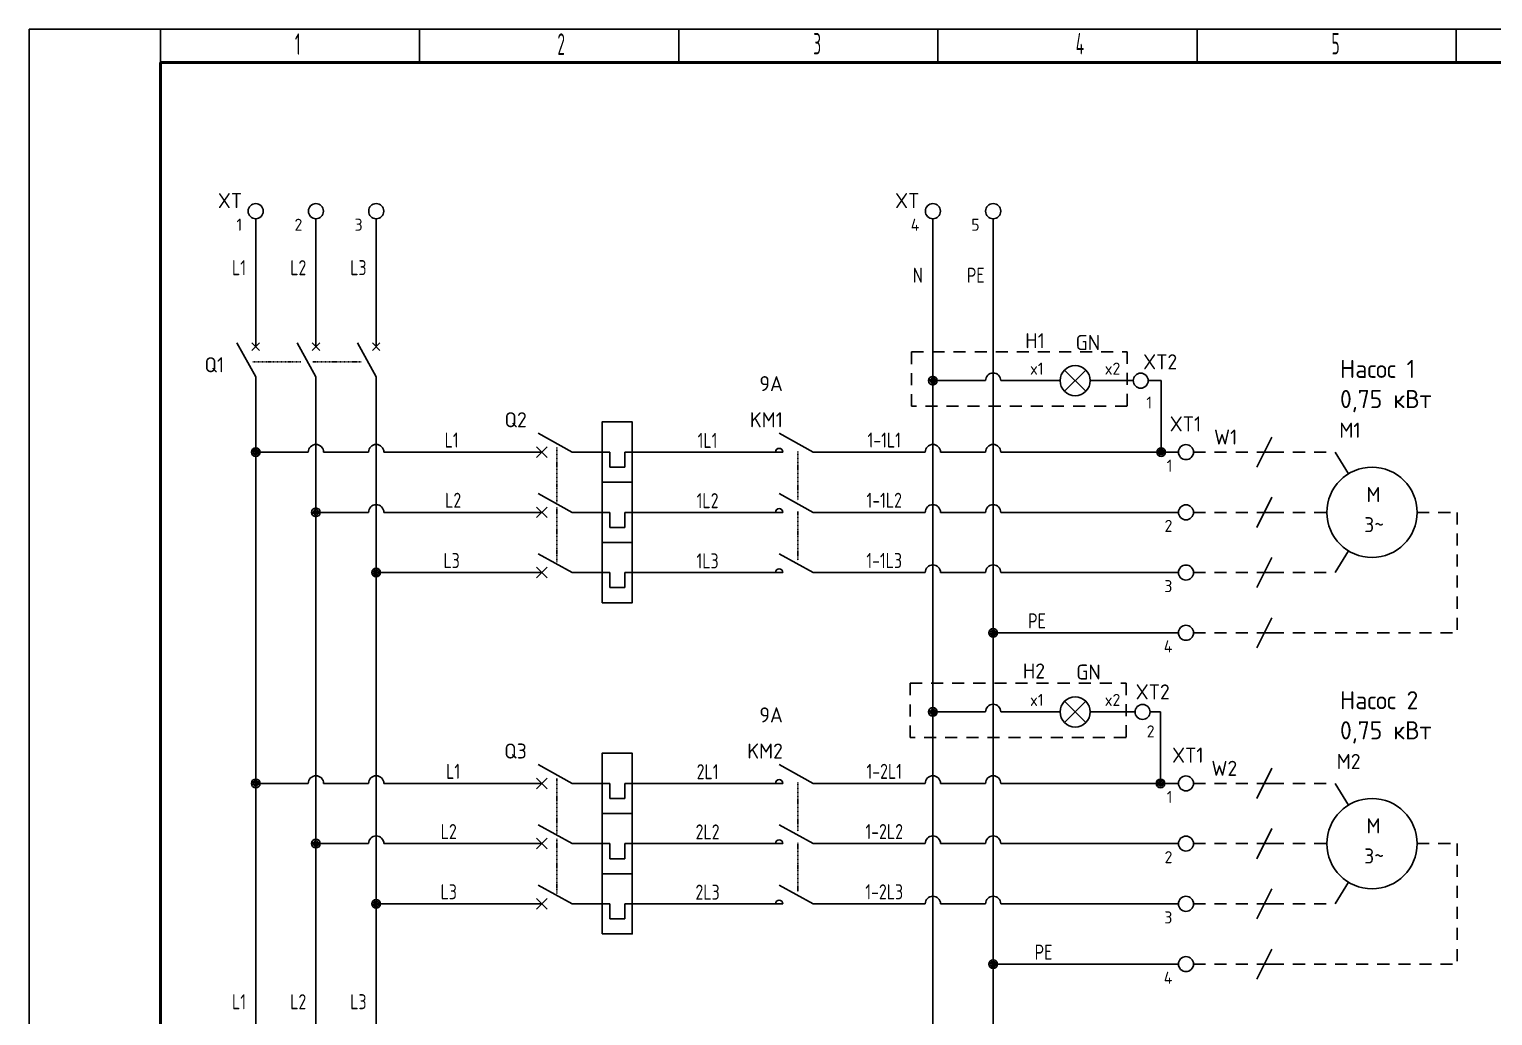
# Model space of a CAD drawing. Extents: x 20 to 1829, y -86 to 701.
# Drawn here: x 20.7 to 263.6, y 176.8 to 340.6 of the extents above; entities that cross this region are included whole.
import ezdxf
from ezdxf.enums import TextEntityAlignment as Align

# ---------------------------------------------------------------- set-up
doc = ezdxf.new("R2010")
doc.units = 0
for name, pattern in [('Caddy_Dash', [3.5, 2, -1.5]), ('Caddy_Solid', [0]), ('HIDDEN2', [0.1875, 0.125, -0.0625])]:
    doc.linetypes.add(name, pattern=pattern)
for name, color, linetype in [('100', 7, 'Continuous'), ('DESCCHILD', 20, 'Continuous'), ('LINK', 9, 'HIDDEN2'), ('MISC', 7, 'Continuous'), ('SYMS', 7, 'Continuous'), ('TAGS', 7, 'Continuous'), ('TERMS', 7, 'Continuous'), ('WIRECOPY', 84, 'Continuous'), ('WIREFIXED', 130, 'Continuous'), ('WIRES', 7, 'Continuous')]:
    doc.layers.add(name, color=color, linetype=linetype)
doc.styles.add('Caddy_Vectorfont1p', font='GOST Common.ttf', dxfattribs={"width": 0.9})
doc.styles.get("Standard").update_dxf_attribs({"font": 'GOST Common.ttf'})
doc.styles.add('WD_IEC', font='GOST Common.ttf', dxfattribs={"width": 0.9, "height": 4})

# ---------------------------------------------------------------- blocks, each defined once
blk = doc.blocks.new('VT0002')
blk.add_circle((0, 0), 1.25)
at = {"style": 'WD_IEC'}
for tag, p in [('INST', (-2.25, 7.5)), ('LOC', (-2.25, 4))]:
    blk.add_attdef(tag, text='', height=2.5, dxfattribs=at).set_placement(p, align=Align.RIGHT)
at = {"style": 'WD_IEC', "flags": 1}
for tag, p, height in [('ASSYCODE', (2.75, 10.75), 1), ('CATDESC', (2.75, 9.25), 1), ('MFG', (2.75, 7.25), 1.5), ('CAT', (2.75, 4.75), 1.5), ('X2PIN01', (0, 2.25), 0.4), ('X4TERM01', (-1.25, 0), 0.32), ('X4PIN01', (-1.25, 1), 0.4), ('X4TERMDESC01', (-1.25, 0.5), 0.4), ('X2TERM01', (0, 1.25), 0.32), ('X2TERMDESC01', (0, 1.75), 0.4), ('X8PIN01', (0, -0.25), 0.4), ('X1TERM01', (1.25, 0), 0.32), ('X1PIN01', (1.25, 1), 0.4), ('X1TERMDESC01', (1.25, 0.5), 0.4), ('X8TERM01', (0, -1.25), 0.32), ('X8TERMDESC01', (0, -0.75), 0.4), ('LINKTERM', (0, -2), 0.4), ('STRIPSEQ', (0, -3), 0.4)]:
    blk.add_attdef(tag, p, '', height=height, dxfattribs=at)
at = {"style": 'WD_IEC', "flags": 8}
for tag, height, p in [('TAGSTRIP', 2.5, (-2.25, 0.5)), ('TERM01', 2, (-2.25, -3.25))]:
    blk.add_attdef(tag, text='', height=height, dxfattribs=at).set_placement(p, align=Align.RIGHT)
blk = doc.blocks.new('VCB1')
for p, q in [((0, 7.5), (0, 2.5)), ((0, -2.5), (-3.12, 3.12)), ((0.62, 1.88), (-0.62, 3.12)), ((-0.62, 1.88), (0.62, 3.12)), ((0, -2.5), (0, -7.5))]:
    blk.add_line(p, q)
at = {"style": 'WD_IEC'}
for tag, p in [('INST', (-8, 5.25)), ('LOC', (-8, 1.75)), ('TAG1', (-8, -1.75)), ('RATING1', (-8, -6.35)), ('DESC1', (-8, -14.35)), ('DESC2', (-8, -17.85)), ('DESC3', (-8, -21.35))]:
    blk.add_attdef(tag, text='', height=2.5, dxfattribs=at).set_placement(p, align=Align.RIGHT)
at = {"style": 'WD_IEC', "flags": 1}
for tag, p, height in [('X2TERM01', (0, 7.5), 0.32), ('MFG', (2.75, 6.5), 1.5), ('CAT', (2.75, 4), 1.5), ('X4LINK', (-2, 0), 0.32), ('X1LINK', (-0.5, 0), 0.32), ('X8TERM02', (0, -7.5), 0.32), ('ASSYCODE', (1, -9), 1), ('FAMILY', (1, -10.5), 1), ('CATDESC', (1, -12), 1), ('CONTACT', (1, -13.5), 1), ('COMMON', (2.25, -14.75), 1)]:
    blk.add_attdef(tag, p, '', height=height, dxfattribs=at)
at = {"style": 'WD_IEC'}
blk.add_attdef('TERM01', text='', height=2, rotation=90, dxfattribs=at).set_placement((-1, 7.5), align=Align.RIGHT)
blk.add_attdef('TERM02', (-1, -7.5), '', height=2, rotation=90, dxfattribs=at)
at = {"lineweight": 15, "style": 'WD_IEC'}
blk.add_attdef('XREF', text='', height=2.5, dxfattribs=at).set_placement((-8, -10.35), align=Align.RIGHT)
blk = doc.blocks.new('VCB2')
for p, q in [((0, 7.5), (0, 2.5)), ((0, -2.5), (-3.12, 3.12)), ((0.62, 1.88), (-0.62, 3.12)), ((-0.62, 1.88), (0.62, 3.12)), ((0, -2.5), (0, -7.5))]:
    blk.add_line(p, q)
at = {"style": 'WD_IEC', "flags": 1}
for tag, p, height in [('X2TERM01', (0, 7.5), 0.32), ('X4LINK', (-2.5, 0), 0.32), ('X1LINK', (-0.5, 0), 0.32), ('X8TERM02', (0, -7.5), 0.32), ('FAMILY', (1, -10.5), 1), ('CONTACT', (1, -13.5), 1)]:
    blk.add_attdef(tag, p, '', height=height, dxfattribs=at)
at = {"style": 'WD_IEC'}
for tag, p in [('INST', (-8, 2.65)), ('LOC', (-8, -0.35)), ('TAG2', (-8, -3.35)), ('DESC1', (-8, -13.35)), ('DESC2', (-8, -16.35)), ('DESC3', (-8, -19.35))]:
    blk.add_attdef(tag, text='', height=2.5, dxfattribs=at).set_placement(p, align=Align.RIGHT)
blk.add_attdef('TERM01', text='', height=2, rotation=90, dxfattribs=at).set_placement((-1, 7.5), align=Align.RIGHT)
blk.add_attdef('TERM02', (-1, -7.5), '', height=2, rotation=90, dxfattribs=at)
at = {"style": 'WD_IEC', "flags": 1}
blk.add_attdef('RATING1', text='', height=2.5, dxfattribs=at).set_placement((-8, -6.35), align=Align.RIGHT)
at = {"lineweight": 15, "style": 'WD_IEC'}
blk.add_attdef('XREF', text='', height=2.5, dxfattribs=at).set_placement((-8, -10.35), align=Align.RIGHT)
blk = doc.blocks.new('WDDOT')
for radius in [0.72, 0.449, 0.223]:
    blk.add_circle((0, 0), radius)
blk = doc.blocks.new('HCB11TH')
for p, q in [((2.5, 0), (-3.12, 3.12)), ((-7.5, 0), (-2.5, 0)), ((-3.38, -0.88), (-1.62, 0.88)), ((-1.62, -0.88), (-3.38, 0.88)), ((2.5, 0), (8.75, 0)), ((8.75, 0), (8.75, -2.5)), ((11.25, 0), (12.5, 0)), ((11.25, -2.5), (11.25, 0)), ((12.5, 0), (17.5, 0)), ((8.75, -2.5), (11.25, -2.5))]:
    blk.add_line(p, q)
blk.add_lwpolyline([(7.5, -5), (12.5, -5), (12.5, 5), (7.5, 5)], close=True)
at = {"style": 'WD_IEC'}
for tag, p in [('INST', (-5, 11.12)), ('LOC', (-5, 7.62)), ('TAG1', (-5, 4.12)), ('DESC1', (-5, -11.38)), ('DESC2', (-5, -14.88)), ('DESC3', (-5, -18.38))]:
    blk.add_attdef(tag, text='', height=2.5, dxfattribs=at).set_placement(p, align=Align.RIGHT)
for tag, p, height, flags in [('MFG', (4.92, 12.12), 1.5, 9), ('CAT', (4.92, 9.62), 1.5, 9), ('TERM01', (-7.5, 1), 2, 8), ('X4TERM01', (-7.5, 0), 0.32, 1), ('X2LINK', (0, 1.7), 0.32, 1), ('X8LINK', (0, 0.79), 0.32, 1), ('X1TERM02', (17.5, 0), 0.32, 1), ('ASSYCODE', (12.5, -7.5), 1, 1), ('FAMILY', (12.5, -9), 1, 1), ('CATDESC', (12.5, -10.5), 1, 1), ('COMMON', (13.75, -13.02), 1, 1)]:
    blk.add_attdef(tag, p, '', height=height, dxfattribs=dict(at, flags=flags))
at = {"style": 'WD_IEC', "flags": 8}
blk.add_attdef('TERM02', text='', height=2, dxfattribs=at).set_placement((17.5, 1), align=Align.RIGHT)
at = {"lineweight": 15, "style": 'WD_IEC'}
for tag, p in [('RATING1', (-5, -3.88)), ('XREF', (-5, -7.63))]:
    blk.add_attdef(tag, text='', height=2.5, dxfattribs=at).set_placement(p, align=Align.RIGHT)
blk = doc.blocks.new('HCB21TH')
for p, q in [((2.5, 0), (-3.12, 3.12)), ((-7.5, 0), (-2.5, 0)), ((-3.38, -0.88), (-1.62, 0.88)), ((-1.62, -0.88), (-3.38, 0.88)), ((2.5, 0), (8.75, 0)), ((8.75, 0), (8.75, -2.5)), ((11.25, 0), (12.5, 0)), ((11.25, -2.5), (11.25, 0)), ((12.5, 0), (17.5, 0)), ((8.75, -2.5), (11.25, -2.5))]:
    blk.add_line(p, q)
blk.add_lwpolyline([(7.5, -5), (12.5, -5), (12.5, 5), (7.5, 5)], close=True)
at = {"style": 'WD_IEC'}
for tag, p in [('INST', (-5, 11.12)), ('LOC', (-5, 7.62)), ('TAG2', (-5, 4.12)), ('DESC1', (-5, -13.75)), ('DESC2', (-5, -17.25)), ('DESC3', (-5, -20.75))]:
    blk.add_attdef(tag, text='', height=2.5, dxfattribs=at).set_placement(p, align=Align.RIGHT)
for tag, p, height, flags in [('TERM01', (-7.5, 1), 2, 8), ('X4TERM01', (-7.5, 0), 0.32, 1), ('X2LINK', (0, 1.7), 0.32, 1), ('X8LINK', (0, 0.79), 0.32, 1), ('X1TERM02', (17.5, 0), 0.32, 1), ('FAMILY', (12.5, -9), 1, 1), ('CONTACT', (12.5, -11.77), 1, 1)]:
    blk.add_attdef(tag, p, '', height=height, dxfattribs=dict(at, flags=flags))
at = {"style": 'WD_IEC', "flags": 8}
blk.add_attdef('TERM02', text='', height=2, dxfattribs=at).set_placement((17.5, 1), align=Align.RIGHT)
at = {"lineweight": 15, "style": 'WD_IEC', "flags": 1}
blk.add_attdef('RATING1', text='', height=2.5, dxfattribs=at).set_placement((-5, -6.25), align=Align.RIGHT)
at = {"lineweight": 15, "style": 'WD_IEC'}
blk.add_attdef('XREF', text='', height=2.5, dxfattribs=at).set_placement((-5, -10), align=Align.RIGHT)
blk = doc.blocks.new('HMS21P')
for p, q in [((2.5, 0), (-3.12, 3.12)), ((-7.5, 0), (-2.5, 0)), ((2.5, 0), (7.5, 0))]:
    blk.add_line(p, q)
blk.add_arc((-3.12, 0), 0.625, 0, 180)
at = {"style": 'WD_IEC'}
for tag, p in [('INST', (-2.5, 10.12)), ('LOC', (-2.5, 7.12)), ('TAG2', (-2.5, 4.12)), ('DESC1', (-2.5, -9.25)), ('DESC2', (-2.5, -12.25)), ('DESC3', (-2.5, -15.25))]:
    blk.add_attdef(tag, text='', height=2.5, dxfattribs=at).set_placement(p, align=Align.RIGHT)
for tag, p, height, flags in [('TERM01', (-7.5, 1), 2, 8), ('X4TERM01', (-7.5, 0), 0.32, 1), ('X2LINK', (0, 2), 0.32, 1), ('X8LINK', (0, 0.12), 0.32, 1), ('X1TERM02', (7.5, 0), 0.32, 1), ('CONTACT', (6.5, -2.25), 1, 1), ('FAMILY', (6.5, -3.75), 1, 1)]:
    blk.add_attdef(tag, p, '', height=height, dxfattribs=dict(at, flags=flags))
at = {"style": 'WD_IEC', "flags": 8}
for tag, height, p in [('TERM02', 2, (7.5, 1)), ('XREF', 2.5, (-2.5, -6.25))]:
    blk.add_attdef(tag, text='', height=height, dxfattribs=at).set_placement(p, align=Align.RIGHT)
blk = doc.blocks.new('HMO13')
blk.add_circle((0, 0), 7.5)
at = {"style": 'WD_IEC'}
for tag, p in [('INST', (-1.91, 19.4)), ('LOC', (-1.91, 15.9)), ('TAG1', (-1.91, 12.4))]:
    blk.add_attdef(tag, text='', height=2.5, dxfattribs=at).set_placement(p, align=Align.RIGHT)
for tag, p, height, flags in [('ASSYCODE', (7.73, 20.6), 1, 1), ('FAMILY', (7.73, 19.1), 1, 1), ('CATDESC', (7.73, 17.6), 1, 1), ('MFG', (7.9, 14.22), 1.5, 9), ('CAT', (7.9, 11.72), 1.5, 9), ('X2LINK', (0, 7.5), 0.32, 1), ('X0TERM01', (-3.9, 6.4), 0.32, 1), ('TERM04', (7.5, 1), 2, 8), ('X4TERM02', (-7.5, 0), 0.32, 1), ('X1TERM04', (7.5, 0), 0.32, 1), ('X0TERM03', (-3.9, -6.4), 0.32, 1), ('X8LINK', (0, -7.5), 0.32, 1)]:
    blk.add_attdef(tag, p, '', height=height, dxfattribs=dict(at, flags=flags))
at = {"lineweight": 15, "style": 'WD_IEC'}
for tag, p in [('XREF', (16.25, 12.88)), ('WDTAGALT', (16.14, -16.32))]:
    blk.add_attdef(tag, p, '', height=2.5, dxfattribs=at)
at = {"style": 'WD_IEC', "flags": 8}
for tag, p in [('TERM01', (3.49, 8.04)), ('TERM02', (-7.86, 0.84)), ('TERM03', (4.31, -10.13))]:
    blk.add_attdef(tag, text='', height=2, dxfattribs=at).set_placement(p, align=Align.RIGHT)
at = {"style": 'WD_IEC'}
for tag, p in [('DESC1', (16.25, 9.12)), ('DESC2', (16.25, 5.62)), ('DESC3', (16.25, 2.12)), ('RATING1', (16.25, -2.62)), ('RATING2', (16.25, -6.12)), ('RATING3', (16.25, -9.62)), ('RATING4', (16.3, -12.99))]:
    blk.add_attdef(tag, p, '', height=2.5, dxfattribs=at)
for tag, p in [('M', (0.24, 1.7)), ('3~', (0.34, -3.3))]:
    blk.add_attdef(tag, text='', height=2.5, dxfattribs=at).set_placement(p, align=Align.CENTER)
blk = doc.blocks.new('HT0002')
blk.add_circle((0, 0), 1.25)
at = {"style": 'WD_IEC', "flags": 1}
for tag, p, height in [('ASSYCODE', (2.75, 10.75), 1), ('CATDESC', (2.75, 9.25), 1), ('MFG', (2.75, 7.25), 1.5), ('CAT', (2.75, 4.75), 1.5), ('X2PIN01', (0, 2.25), 0.25), ('X4PIN01', (-1.25, 1), 0.25), ('X4TERM01', (-1.25, 0), 0.25), ('X4TERMDESC01', (-1.25, 0.5), 0.4), ('STRIPSEQ', (0, 0), 0.025), ('X2TERM01', (0, 1.25), 0.25), ('X8PIN01', (0, -0.25), 0.25), ('X2TERMDESC01', (0, 1.75), 0.4), ('X1PIN01', (1.25, 1), 0.25), ('X1TERM01', (1.25, 0), 0.25), ('X1TERMDESC01', (1.25, 0.5), 0.4), ('LINKTERM', (0, -0.04), 0.025), ('X8TERM01', (0, -1.25), 0.25), ('X8TERMDESC01', (0, -0.75), 0.4)]:
    blk.add_attdef(tag, p, '', height=height, dxfattribs=at)
at = {"style": 'WD_IEC'}
for tag, p in [('INST', (-2.25, 6.5)), ('LOC', (-2.25, 3.5)), ('DESC1', (-2.25, -6.25)), ('DESC2', (-2.25, -9.25)), ('DESC3', (-2.25, -12.25))]:
    blk.add_attdef(tag, text='', height=2.5, dxfattribs=at).set_placement(p, align=Align.RIGHT)
at = {"style": 'WD_IEC', "flags": 8}
for tag, height, p in [('TAGSTRIP', 2.5, (-2.25, 0.5)), ('TERM01', 2, (-2.25, -3.25))]:
    blk.add_attdef(tag, text='', height=height, dxfattribs=at).set_placement(p, align=Align.RIGHT)
blk = doc.blocks.new('WD_WNV')
at = {"linetype": 'Continuous', "style": 'WD_IEC', "width": 0.8}
blk.add_attdef('WIRENO', text='', height=2.5, dxfattribs=at).set_placement((-1.6, 0), align=Align.MIDDLE_RIGHT)
at = {"style": 'WD_IEC', "flags": 1}
for tag, p in [('W04USER', (-1, 0.875)), ('W08USER', (-1, 0.375)), ('W05USER', (-1, 0.75)), ('W06USER', (-1, 0.625)), ('W09USER', (-1, 0.25)), ('W03USER', (-1, 1)), ('W07USER', (-1, 0.5)), ('W02USER', (-1, 1.125)), ('W01USER', (-1, 1.25)), ('W10USER', (-1, 0.125))]:
    blk.add_attdef(tag, text='', height=0.08, dxfattribs=at).set_placement(p, align=Align.CENTER)
blk = doc.blocks.new('WD_WCH')
at = {"linetype": 'Continuous', "style": 'WD_IEC', "width": 0.8}
blk.add_attdef('WIRECOPY', text='', height=2.5, dxfattribs=at).set_placement((0, 0.75), align=Align.CENTER)
blk = doc.blocks.new('WD_WNH')
at = {"linetype": 'Continuous', "style": 'WD_IEC', "width": 0.8}
blk.add_attdef('WIRENO', text='', height=2.5, dxfattribs=at).set_placement((0, 0.75), align=Align.CENTER)
at = {"style": 'WD_IEC', "flags": 1}
for tag, p in [('W04USER', (0, 0.875)), ('W08USER', (0, 0.375)), ('W05USER', (0, 0.75)), ('W06USER', (0, 0.625)), ('W09USER', (0, 0.25)), ('W03USER', (0, 1)), ('W07USER', (0, 0.5)), ('W02USER', (0, 1.125)), ('W01USER', (0, 1.25)), ('W10USER', (0, 0.125))]:
    blk.add_attdef(tag, text='', height=0.08, dxfattribs=at).set_placement(p, align=Align.CENTER)
blk = doc.blocks.new('HW01')
for p, q in [((-1.25, -2.5), (1.25, 2.5)), ((1.25, 0), (-1.25, 0))]:
    blk.add_line(p, q)
at = {"style": 'WD_IEC', "flags": 1}
for tag, p in [('INST', (-4.5, 8.25)), ('LOC', (-4.5, 4.75)), ('XREF', (-4.5, -3.75)), ('DESC1', (-4.5, -7.75)), ('DESC2', (-4.5, -11.25)), ('DESC3', (-4.5, -14.75))]:
    blk.add_attdef(tag, text='', height=2.5, dxfattribs=at).set_placement(p, align=Align.RIGHT)
at = {"style": 'WD_IEC'}
blk.add_attdef('TAG1', text='', height=2.5, dxfattribs=at).set_placement((-4.5, 1.25), align=Align.RIGHT)
at = {"style": 'WD_IEC', "flags": 1}
for tag, p, height in [('X4TERM01', (-1.25, 0), 0.36), ('X2LINK', (0, 1), 0.32), ('X1TERM01', (1.25, 0), 0.36), ('X8LINK', (0, -1), 0.32), ('MFG', (3.06, -7.26), 1), ('ASSYCODE', (3.06, -10.26), 1), ('CAT', (3.06, -8.76), 1), ('FAMILY', (3.06, -11.76), 1), ('CATDESC', (3.06, -13.26), 1)]:
    blk.add_attdef(tag, p, '', height=height, dxfattribs=at)
at = {"style": 'WD_IEC'}
blk.add_attdef('RATING1', text='', height=2.5, dxfattribs=at).set_placement((2, -2), align=Align.MIDDLE_LEFT)
blk = doc.blocks.new('HW02')
for p, q in [((-1.25, -2.5), (1.25, 2.5)), ((1.25, 0), (-1.25, 0))]:
    blk.add_line(p, q)
at = {"style": 'WD_IEC', "flags": 1}
for tag, p in [('INST', (-4.5, 8.25)), ('LOC', (-4.5, 4.75)), ('XREF', (-4.5, -3.75)), ('DESC1', (-4.5, -7.75)), ('DESC2', (-4.5, -11.25)), ('DESC3', (-4.5, -14.75))]:
    blk.add_attdef(tag, text='', height=2.5, dxfattribs=at).set_placement(p, align=Align.RIGHT)
at = {"style": 'WD_IEC'}
blk.add_attdef('TAG2', text='', height=2.5, dxfattribs=at).set_placement((-4.5, 1.25), align=Align.RIGHT)
at = {"style": 'WD_IEC', "flags": 1}
for tag, p, height in [('X4TERM01', (-1.25, 0), 0.36), ('X2LINK', (0, 1), 0.32), ('X1TERM01', (1.25, 0), 0.36), ('X8LINK', (0, -1), 0.32), ('FAMILY', (3.06, -11.76), 1)]:
    blk.add_attdef(tag, p, '', height=height, dxfattribs=at)
at = {"style": 'WD_IEC'}
blk.add_attdef('RATING1', text='', height=2.5, dxfattribs=at).set_placement((2, -2), align=Align.MIDDLE_LEFT)
blk = doc.blocks.new('HLT1G')
for p, q in [((-7.5, 0), (-2.5, 0)), ((1.77, -1.77), (-1.77, 1.77)), ((1.77, 1.77), (-1.77, -1.77)), ((2.5, 0), (7.5, 0))]:
    blk.add_line(p, q)
blk.add_circle((0, 0), 2.5)
at = {"style": 'WD_IEC'}
for tag, p in [('INST', (-5, 11.12)), ('LOC', (-5, 7.62)), ('TAG1', (-5, 4.12)), ('DESC1', (-5, -10)), ('DESC2', (-5, -13.5)), ('DESC3', (-5, -17))]:
    blk.add_attdef(tag, text='', height=2.5, dxfattribs=at).set_placement(p, align=Align.RIGHT)
for tag, p, height, flags in [('MFG', (4.92, 12.12), 1.5, 9), ('CAT', (4.92, 9.62), 1.5, 9), ('TERM01', (-7.5, 1), 2, 8), ('X2LINK', (0, 2.5), 0.32, 1), ('X4TERM01', (-7.5, 0), 0.32, 1), ('X1TERM02', (7.5, 0), 0.32, 1), ('X8LINK', (0, -2.5), 0.32, 1), ('ASSYCODE', (8.5, -4), 1, 1), ('FAMILY', (8.5, -5.5), 1, 1), ('CATDESC', (8.5, -7), 1, 1)]:
    blk.add_attdef(tag, p, '', height=height, dxfattribs=dict(at, flags=flags))
at = {"lineweight": 15, "style": 'WD_IEC'}
blk.add_attdef('COLOR', (0, 4.12), '', height=2.5, dxfattribs=at)
at = {"style": 'WD_IEC', "flags": 8}
blk.add_attdef('TERM02', text='', height=2, dxfattribs=at).set_placement((7.5, 1), align=Align.RIGHT)
at = {"lineweight": 15, "style": 'WD_IEC'}
for tag, p in [('XREF', (-5, -6.25)), ('WDTAGALT', (-5, -20))]:
    blk.add_attdef(tag, text='', height=2.5, dxfattribs=at).set_placement(p, align=Align.RIGHT)

msp = doc.modelspace()

# ---------------------------------------------------------------- linework, layer by layer
at = {"linetype": 'Caddy_Solid', "lineweight": 25}
for p, q in [((42.5, 335.16), (42.5, 340.6)), ((85.51, 335.16), (85.51, 340.6)), ((128.52, 335.16), (128.52, 340.6)), ((171.53, 335.16), (171.53, 340.6)), ((214.54, 335.16), (214.54, 340.6)), ((257.55, 335.16), (257.55, 340.6))]:
    msp.add_line(p, q, dxfattribs=at)
at = {"layer": '100', "linetype": 'Caddy_Solid', "lineweight": 50}
for q in [(472.61, 335.09), (42.5, 22.65)]:
    msp.add_line((42.5, 335.09), q, dxfattribs=at)
at = {"layer": 'LINK'}
for points in [[(57.8, 285.4), (65.8, 285.4)], [(67.8, 285.4), (75.8, 285.4)], [(108.3, 271.19), (108.3, 262.1)], [(148.3, 270.52), (148.3, 262.4)], [(108.3, 261.19), (108.3, 252.1)], [(148.3, 260.52), (148.3, 252.4)], [(108.3, 216.19), (108.3, 207.1)], [(148.3, 215.52), (148.3, 207.4)], [(108.3, 206.19), (108.3, 197.1)], [(148.3, 205.52), (148.3, 197.4)]]:
    msp.add_lwpolyline(points, dxfattribs=at)
at = {"layer": 'SYMS'}
msp.add_lwpolyline([(20.72, 17.2), (478.05, 17.2), (478.05, 340.6), (20.72, 340.6)], close=True, dxfattribs=at)
at = {"layer": 'SYMS', "linetype": 'Caddy_Dash'}
for points in [[(167.13, 287.06), (202.95, 287.06), (202.95, 278.02), (167.13, 278.02)], [(166.9, 232.06), (202.75, 232.06), (202.75, 223.02), (166.9, 223.02)]]:
    msp.add_lwpolyline(points, close=True, dxfattribs=at)
at = {"layer": 'WIRES'}
for p, q in [((58.3, 292.9), (58.3, 309.15)), ((68.3, 292.9), (68.3, 309.15)), ((78.3, 292.9), (78.3, 309.15)), ((170.7, 309.15), (170.7, 60.4)), ((180.7, 309.15), (180.7, 60.4)), ((170.7, 282.26), (179.43, 282.26)), ((181.97, 282.26), (186.81, 282.26)), ((201.81, 282.26), (203.94, 282.26)), ((206.44, 282.26), (208.57, 282.26)), ((208.57, 282.26), (208.57, 270.4)), ((58.3, 60.4), (58.3, 277.9)), ((68.3, 60.4), (68.3, 277.9)), ((78.3, 60.4), (78.3, 277.9)), ((58.3, 270.4), (67.03, 270.4)), ((69.57, 270.4), (77.03, 270.4)), ((79.57, 270.4), (100.8, 270.4)), ((125.8, 270.4), (140.98, 270.4)), ((155.8, 270.4), (169.43, 270.4)), ((171.97, 270.4), (179.43, 270.4)), ((181.97, 270.4), (211.45, 270.4)), ((237.48, 270.4), (239.68, 266.8)), ((68.3, 260.4), (77.03, 260.4)), ((79.57, 260.4), (100.8, 260.4)), ((125.8, 260.4), (141.13, 260.4)), ((155.8, 260.4), (169.43, 260.4)), ((171.97, 260.4), (179.43, 260.4)), ((181.97, 260.4), (211.45, 260.4)), ((237.48, 250.4), (239.68, 253.99)), ((78.3, 250.4), (100.8, 250.4)), ((125.8, 250.4), (140.8, 250.4)), ((155.8, 250.4), (169.43, 250.4)), ((171.97, 250.4), (179.43, 250.4)), ((181.97, 250.4), (211.45, 250.4)), ((207.7, 240.38), (180.7, 240.38)), ((207.7, 240.4), (211.45, 240.4)), ((170.7, 227.26), (179.43, 227.26)), ((181.97, 227.26), (186.81, 227.26)), ((201.81, 227.26), (204.25, 227.26)), ((206.75, 227.26), (208.48, 227.26)), ((208.48, 227.26), (208.48, 215.4)), ((58.3, 215.4), (67.03, 215.4)), ((69.57, 215.4), (77.03, 215.4)), ((79.57, 215.4), (100.8, 215.4)), ((125.8, 215.4), (140.8, 215.4)), ((155.8, 215.4), (169.43, 215.4)), ((171.97, 215.4), (179.43, 215.4)), ((181.97, 215.4), (211.45, 215.4)), ((237.48, 215.4), (239.68, 211.8)), ((68.3, 205.4), (77.03, 205.4)), ((79.57, 205.4), (100.8, 205.4)), ((125.8, 205.4), (140.8, 205.4)), ((155.8, 205.4), (169.43, 205.4)), ((171.97, 205.4), (179.43, 205.4)), ((181.97, 205.4), (211.45, 205.4)), ((237.48, 195.4), (239.68, 198.99)), ((78.3, 195.4), (100.8, 195.4)), ((125.8, 195.4), (140.8, 195.4)), ((155.8, 195.4), (169.43, 195.4)), ((171.97, 195.4), (179.43, 195.4)), ((181.97, 195.4), (211.45, 195.4)), ((207.7, 185.38), (180.7, 185.38)), ((207.7, 185.4), (211.45, 185.4))]:
    msp.add_line(p, q, dxfattribs=at)
at = {"layer": 'WIRES', "linetype": 'Caddy_Dash'}
for p, q in [((213.95, 270.4), (224.46, 270.4)), ((226.96, 270.4), (237.48, 270.4)), ((213.95, 260.4), (224.46, 260.4)), ((226.96, 260.4), (236.08, 260.4)), ((251.08, 260.4), (257.72, 260.4)), ((257.72, 260.4), (257.72, 240.4)), ((213.95, 250.4), (224.46, 250.4)), ((226.96, 250.4), (237.48, 250.4)), ((213.95, 240.4), (224.46, 240.4)), ((226.96, 240.4), (257.72, 240.4)), ((213.95, 215.4), (224.46, 215.4)), ((226.96, 215.4), (237.48, 215.4)), ((213.95, 205.4), (224.46, 205.4)), ((226.96, 205.4), (236.08, 205.4)), ((251.08, 205.4), (257.72, 205.4)), ((257.72, 205.4), (257.72, 185.4)), ((213.95, 195.4), (224.46, 195.4)), ((226.96, 195.4), (237.48, 195.4)), ((213.95, 185.4), (224.46, 185.4)), ((226.96, 185.4), (257.72, 185.4))]:
    msp.add_line(p, q, dxfattribs=at)
at = {"layer": 'WIRES'}
for centre in [(180.7, 282.26), (68.3, 270.4), (78.3, 270.4), (170.7, 270.4), (180.7, 270.4), (78.3, 260.4), (170.7, 260.4), (180.7, 260.4), (170.7, 250.4), (180.7, 250.4), (180.7, 227.26), (68.3, 215.4), (78.3, 215.4), (170.7, 215.4), (180.7, 215.4), (78.3, 205.4), (170.7, 205.4), (180.7, 205.4), (170.7, 195.4), (180.7, 195.4)]:
    msp.add_arc(centre, 1.27, 0, 180, dxfattribs=at)

# ---------------------------------------------------------------- block references
at = {"layer": 'SYMS'}
ref = msp.add_blockref('VT0002', (58.3, 310.4), dxfattribs=at)
ref.add_attrib('TAGSTRIP', 'XT', dxfattribs={"layer": 'TAGS', "height": 2.5, "style": 'WD_IEC', "flags": 8}).set_placement((56.05, 310.9), align=Align.RIGHT)
ref.add_attrib('TERM01', '1', dxfattribs={"layer": 'TERMS', "height": 2, "style": 'WD_IEC', "flags": 8}).set_placement((56.05, 307.15), align=Align.RIGHT)
ref = msp.add_blockref('VT0002', (170.7, 310.4), dxfattribs=at)
ref.add_attrib('TAGSTRIP', 'XT', dxfattribs={"layer": 'TAGS', "height": 2.5, "style": 'WD_IEC', "flags": 8}).set_placement((168.45, 310.9), align=Align.RIGHT)
ref.add_attrib('TERM01', '4', dxfattribs={"layer": 'TERMS', "height": 2, "style": 'WD_IEC', "flags": 8}).set_placement((168.45, 307.15), align=Align.RIGHT)
ref = msp.add_blockref('VT0002', (68.3, 310.4), dxfattribs=at)
ref.add_attrib('TERM01', '2', dxfattribs={"layer": 'TERMS', "height": 2, "style": 'WD_IEC', "flags": 8}).set_placement((66.05, 307.15), align=Align.RIGHT)
ref = msp.add_blockref('VT0002', (78.3, 310.4), dxfattribs=at)
ref.add_attrib('TERM01', '3', dxfattribs={"layer": 'TERMS', "height": 2, "style": 'WD_IEC', "flags": 8}).set_placement((76.05, 307.15), align=Align.RIGHT)
ref = msp.add_blockref('VT0002', (180.7, 310.4), dxfattribs=at)
ref.add_attrib('TERM01', '5', dxfattribs={"layer": 'TERMS', "height": 2, "style": 'WD_IEC', "flags": 8}).set_placement((178.45, 307.15), align=Align.RIGHT)
ref = msp.add_blockref('VCB1', (58.3, 285.4), dxfattribs=at)
ref.add_attrib('TAG1', 'Q1', dxfattribs={"layer": 'TAGS', "height": 2.5, "style": 'WD_IEC'}).set_placement((53.07, 283.65), align=Align.RIGHT)
for name, p in [('VCB2', (68.3, 285.4)), ('VCB2', (78.3, 285.4)), ('WDDOT', (170.7, 282.26)), ('WDDOT', (58.3, 270.4)), ('WDDOT', (208.57, 270.4)), ('HCB21TH', (108.3, 260.4)), ('HMS21P', (148.3, 260.4)), ('HW02', (225.71, 260.4)), ('WDDOT', (68.3, 260.4)), ('HCB21TH', (108.3, 250.4)), ('HMS21P', (148.3, 250.4)), ('HW02', (225.71, 250.4)), ('WDDOT', (78.3, 250.4)), ('HW02', (225.71, 240.4)), ('WDDOT', (180.7, 240.38)), ('WDDOT', (170.7, 227.26)), ('WDDOT', (58.3, 215.4)), ('WDDOT', (208.48, 215.4)), ('HCB21TH', (108.3, 205.4)), ('HMS21P', (148.3, 205.4)), ('HW02', (225.71, 205.4)), ('WDDOT', (68.3, 205.4)), ('HCB21TH', (108.3, 195.4)), ('HMS21P', (148.3, 195.4)), ('HW02', (225.71, 195.4)), ('WDDOT', (78.3, 195.4)), ('HW02', (225.71, 185.4)), ('WDDOT', (180.7, 185.38))]:
    msp.add_blockref(name, p, dxfattribs=at)
ref = msp.add_blockref('HLT1G', (194.31, 282.26), dxfattribs=at)
ref.add_attrib('TERM02', 'x2', dxfattribs={"layer": 'TERMS', "height": 2, "style": 'WD_IEC', "flags": 8}).set_placement((201.81, 283.26), align=Align.RIGHT)
ref.add_attrib('TERM01', 'x1', (186.81, 283.26), dxfattribs={"layer": 'TERMS', "height": 2, "style": 'WD_IEC', "flags": 8})
ref.add_attrib('COLOR', 'GN', (194.38, 287.34), dxfattribs={"layer": 'MISC', "lineweight": 15, "height": 2.5, "style": 'WD_IEC'})
ref.add_attrib('TAG1', 'H1', dxfattribs={"layer": 'TAGS', "height": 2.5, "style": 'WD_IEC'}).set_placement((189.28, 287.65), align=Align.RIGHT)
ref = msp.add_blockref('HT0002', (205.19, 282.26), dxfattribs=at)
ref.add_attrib('TERM01', '1', dxfattribs={"layer": 'TERMS', "height": 2, "style": 'WD_IEC', "flags": 8}).set_placement((207.08, 277.63), align=Align.RIGHT)
ref.add_attrib('TAGSTRIP', 'XT2', dxfattribs={"layer": 'TAGS', "height": 2.5, "style": 'WD_IEC', "flags": 8}).set_placement((211.25, 284.14), align=Align.RIGHT)
ref = msp.add_blockref('HMS21P', (148.3, 270.4), dxfattribs=at)
ref.add_attrib('DESC1', '9A', dxfattribs={"layer": 'DESCCHILD', "height": 2.5, "style": 'WD_IEC'}).set_placement((145.8, 280.52), align=Align.RIGHT)
ref.add_attrib('TAG2', 'KM1', dxfattribs={"layer": 'TAGS', "height": 2.5, "style": 'WD_IEC'}).set_placement((145.8, 274.52), align=Align.RIGHT)
ref = msp.add_blockref('HCB11TH', (108.3, 270.4), dxfattribs=at)
ref.add_attrib('TAG1', 'Q2', dxfattribs={"layer": 'TAGS', "height": 2.5, "style": 'WD_IEC'}).set_placement((103.3, 274.52), align=Align.RIGHT)
ref = msp.add_blockref('HT0002', (212.7, 270.4), dxfattribs=at)
ref.add_attrib('TERM01', '1', dxfattribs={"layer": 'TERMS', "height": 2, "style": 'WD_IEC', "flags": 8}).set_placement((210.45, 267.15), align=Align.RIGHT)
ref.add_attrib('TAGSTRIP', 'XT1', dxfattribs={"layer": 'TAGS', "height": 2.5, "style": 'WD_IEC', "flags": 8}).set_placement((215.23, 273.83), align=Align.RIGHT)
ref = msp.add_blockref('HMO13', (243.58, 260.4), dxfattribs=at)
ref.add_attrib('M', 'M', dxfattribs={"layer": 'MISC', "height": 2.5, "style": 'WD_IEC'}).set_placement((243.82, 262.1), align=Align.CENTER)
ref.add_attrib('3~', '3~', dxfattribs={"layer": 'MISC', "height": 2.5, "style": 'WD_IEC'}).set_placement((243.92, 257.1), align=Align.CENTER)
ref.add_attrib('TAG1', 'M1', dxfattribs={"layer": 'TAGS', "height": 2.5, "style": 'WD_IEC'}).set_placement((241.68, 272.79), align=Align.RIGHT)
ref = msp.add_blockref('HW01', (225.71, 270.4), dxfattribs=at)
ref.add_attrib('TAG1', 'W1', dxfattribs={"layer": 'TAGS', "height": 2.5, "style": 'WD_IEC'}).set_placement((221.21, 271.65), align=Align.RIGHT)
ref = msp.add_blockref('HT0002', (212.7, 260.4), dxfattribs=at)
ref.add_attrib('TERM01', '2', dxfattribs={"layer": 'TERMS', "height": 2, "style": 'WD_IEC', "flags": 8}).set_placement((210.45, 257.15), align=Align.RIGHT)
ref = msp.add_blockref('HT0002', (212.7, 250.4), dxfattribs=at)
ref.add_attrib('TERM01', '3', dxfattribs={"layer": 'TERMS', "height": 2, "style": 'WD_IEC', "flags": 8}).set_placement((210.45, 247.15), align=Align.RIGHT)
ref = msp.add_blockref('HT0002', (212.7, 240.4), dxfattribs=at)
ref.add_attrib('TERM01', '4', dxfattribs={"layer": 'TERMS', "height": 2, "style": 'WD_IEC', "flags": 8}).set_placement((210.45, 237.15), align=Align.RIGHT)
ref = msp.add_blockref('HLT1G', (194.31, 227.26), dxfattribs=at)
ref.add_attrib('TERM02', 'x2', dxfattribs={"layer": 'TERMS', "height": 2, "style": 'WD_IEC', "flags": 8}).set_placement((201.81, 228.26), align=Align.RIGHT)
ref.add_attrib('TERM01', 'x1', (186.81, 228.26), dxfattribs={"layer": 'TERMS', "height": 2, "style": 'WD_IEC', "flags": 8})
ref.add_attrib('COLOR', 'GN', (194.48, 232.63), dxfattribs={"layer": 'MISC', "lineweight": 15, "height": 2.5, "style": 'WD_IEC'})
ref.add_attrib('TAG1', 'H2', dxfattribs={"layer": 'TAGS', "height": 2.5, "style": 'WD_IEC'}).set_placement((189.31, 232.81), align=Align.RIGHT)
ref = msp.add_blockref('HT0002', (205.5, 227.26), dxfattribs=at)
ref.add_attrib('TERM01', '2', dxfattribs={"layer": 'TERMS', "height": 2, "style": 'WD_IEC', "flags": 8}).set_placement((207.49, 223.03), align=Align.RIGHT)
ref.add_attrib('TAGSTRIP', 'XT2', dxfattribs={"layer": 'TAGS', "height": 2.5, "style": 'WD_IEC', "flags": 8}).set_placement((210.01, 229.34), align=Align.RIGHT)
ref = msp.add_blockref('HMS21P', (148.3, 215.4), dxfattribs=at)
ref.add_attrib('DESC1', '9A', dxfattribs={"layer": 'DESCCHILD', "height": 2.5, "style": 'WD_IEC'}).set_placement((145.8, 225.52), align=Align.RIGHT)
ref.add_attrib('TAG2', 'KM2', dxfattribs={"layer": 'TAGS', "height": 2.5, "style": 'WD_IEC'}).set_placement((145.8, 219.52), align=Align.RIGHT)
ref = msp.add_blockref('HCB11TH', (108.3, 215.4), dxfattribs=at)
ref.add_attrib('TAG1', 'Q3', dxfattribs={"layer": 'TAGS', "height": 2.5, "style": 'WD_IEC'}).set_placement((103.3, 219.52), align=Align.RIGHT)
ref = msp.add_blockref('HT0002', (212.7, 215.4), dxfattribs=at)
ref.add_attrib('TERM01', '1', dxfattribs={"layer": 'TERMS', "height": 2, "style": 'WD_IEC', "flags": 8}).set_placement((210.45, 212.15), align=Align.RIGHT)
ref.add_attrib('TAGSTRIP', 'XT1', dxfattribs={"layer": 'TAGS', "height": 2.5, "style": 'WD_IEC', "flags": 8}).set_placement((215.62, 218.84), align=Align.RIGHT)
ref = msp.add_blockref('HW01', (225.71, 215.4), dxfattribs=at)
ref.add_attrib('TAG1', 'W2', dxfattribs={"layer": 'TAGS', "height": 2.5, "style": 'WD_IEC'}).set_placement((221.21, 216.65), align=Align.RIGHT)
ref = msp.add_blockref('HMO13', (243.58, 205.4), dxfattribs=at)
ref.add_attrib('M', 'M', dxfattribs={"layer": 'MISC', "height": 2.5, "style": 'WD_IEC'}).set_placement((243.82, 207.1), align=Align.CENTER)
ref.add_attrib('3~', '3~', dxfattribs={"layer": 'MISC', "height": 2.5, "style": 'WD_IEC'}).set_placement((243.92, 202.1), align=Align.CENTER)
ref.add_attrib('TAG1', 'M2', dxfattribs={"layer": 'TAGS', "height": 2.5, "style": 'WD_IEC'}).set_placement((241.68, 217.79), align=Align.RIGHT)
ref = msp.add_blockref('HT0002', (212.7, 205.4), dxfattribs=at)
ref.add_attrib('TERM01', '2', dxfattribs={"layer": 'TERMS', "height": 2, "style": 'WD_IEC', "flags": 8}).set_placement((210.45, 202.15), align=Align.RIGHT)
ref = msp.add_blockref('HT0002', (212.7, 195.4), dxfattribs=at)
ref.add_attrib('TERM01', '3', dxfattribs={"layer": 'TERMS', "height": 2, "style": 'WD_IEC', "flags": 8}).set_placement((210.45, 192.15), align=Align.RIGHT)
ref = msp.add_blockref('HT0002', (212.7, 185.4), dxfattribs=at)
ref.add_attrib('TERM01', '4', dxfattribs={"layer": 'TERMS', "height": 2, "style": 'WD_IEC', "flags": 8}).set_placement((210.45, 182.15), align=Align.RIGHT)
at = {"layer": 'WIRECOPY'}
ref = msp.add_blockref('WD_WCH', (90.82, 270.4), dxfattribs=at)
ref.add_attrib('WIRECOPY', 'L1', dxfattribs={"linetype": 'Continuous', "height": 2.5, "style": 'WD_IEC', "width": 0.8}).set_placement((90.82, 271.15), align=Align.CENTER)
ref = msp.add_blockref('WD_WCH', (91.07, 260.4), dxfattribs=at)
ref.add_attrib('WIRECOPY', 'L2', dxfattribs={"linetype": 'Continuous', "height": 2.5, "style": 'WD_IEC', "width": 0.8}).set_placement((91.07, 261.15), align=Align.CENTER)
ref = msp.add_blockref('WD_WCH', (90.82, 250.4), dxfattribs=at)
ref.add_attrib('WIRECOPY', 'L3', dxfattribs={"linetype": 'Continuous', "height": 2.5, "style": 'WD_IEC', "width": 0.8}).set_placement((90.82, 251.15), align=Align.CENTER)
ref = msp.add_blockref('WD_WCH', (187.97, 240.38), dxfattribs=at)
ref.add_attrib('WIRECOPY', 'PE', dxfattribs={"linetype": 'Continuous', "height": 2.5, "style": 'WD_IEC', "width": 0.8}).set_placement((187.97, 241.13), align=Align.CENTER)
ref = msp.add_blockref('WD_WCH', (91.07, 215.4), dxfattribs=at)
ref.add_attrib('WIRECOPY', 'L1', dxfattribs={"linetype": 'Continuous', "height": 2.5, "style": 'WD_IEC', "width": 0.8}).set_placement((91.07, 216.15), align=Align.CENTER)
ref = msp.add_blockref('WD_WCH', (90.34, 205.4), dxfattribs=at)
ref.add_attrib('WIRECOPY', 'L2', dxfattribs={"linetype": 'Continuous', "height": 2.5, "style": 'WD_IEC', "width": 0.8}).set_placement((90.34, 206.15), align=Align.CENTER)
ref = msp.add_blockref('WD_WCH', (90.34, 195.4), dxfattribs=at)
ref.add_attrib('WIRECOPY', 'L3', dxfattribs={"linetype": 'Continuous', "height": 2.5, "style": 'WD_IEC', "width": 0.8}).set_placement((90.34, 196.15), align=Align.CENTER)
ref = msp.add_blockref('WD_WCH', (189.06, 185.38), dxfattribs=at)
ref.add_attrib('WIRECOPY', 'PE', dxfattribs={"linetype": 'Continuous', "height": 2.5, "style": 'WD_IEC', "width": 0.8}).set_placement((189.06, 186.13), align=Align.CENTER)
at = {"layer": 'WIREFIXED'}
ref = msp.add_blockref('WD_WNV', (58.3, 301.02), dxfattribs=at)
ref.add_attrib('WIRENOF', 'L1', dxfattribs={"linetype": 'Continuous', "height": 2.5, "style": 'WD_IEC', "width": 0.8}).set_placement((56.7, 301.02), align=Align.MIDDLE_RIGHT)
ref = msp.add_blockref('WD_WNV', (68.3, 301.02), dxfattribs=at)
ref.add_attrib('WIRENOF', 'L2', dxfattribs={"linetype": 'Continuous', "height": 2.5, "style": 'WD_IEC', "width": 0.8}).set_placement((66.7, 301.02), align=Align.MIDDLE_RIGHT)
ref = msp.add_blockref('WD_WNV', (78.3, 301.02), dxfattribs=at)
ref.add_attrib('WIRENOF', 'L3', dxfattribs={"linetype": 'Continuous', "height": 2.5, "style": 'WD_IEC', "width": 0.8}).set_placement((76.7, 301.02), align=Align.MIDDLE_RIGHT)
ref = msp.add_blockref('WD_WNV', (170.7, 301.14), dxfattribs=at)
ref.add_attrib('WIRENOF', 'N', dxfattribs={"linetype": 'Continuous', "height": 2.5, "style": 'WD_IEC', "width": 0.8}).set_placement((169.02, 299.76), align=Align.MIDDLE_RIGHT)
ref = msp.add_blockref('WD_WNV', (180.7, 301.14), dxfattribs=at)
ref.add_attrib('WIRENOF', 'PE', dxfattribs={"linetype": 'Continuous', "height": 2.5, "style": 'WD_IEC', "width": 0.8}).set_placement((179.28, 299.76), align=Align.MIDDLE_RIGHT)
ref = msp.add_blockref('WD_WNH', (133.3, 270.34), dxfattribs=at)
ref.add_attrib('WIRENOF', '1L1', dxfattribs={"linetype": 'Continuous', "height": 2.5, "style": 'WD_IEC', "width": 0.8}).set_placement((133.3, 271.09), align=Align.CENTER)
ref = msp.add_blockref('WD_WNH', (162.62, 270.4), dxfattribs=at)
ref.add_attrib('WIRENOF', '1-1L1', dxfattribs={"linetype": 'Continuous', "height": 2.5, "style": 'WD_IEC', "width": 0.8}).set_placement((162.62, 271.15), align=Align.CENTER)
ref = msp.add_blockref('WD_WNH', (133.3, 260.34), dxfattribs=at)
ref.add_attrib('WIRENOF', '1L2', dxfattribs={"linetype": 'Continuous', "height": 2.5, "style": 'WD_IEC', "width": 0.8}).set_placement((133.3, 261.09), align=Align.CENTER)
ref = msp.add_blockref('WD_WNH', (162.62, 260.4), dxfattribs=at)
ref.add_attrib('WIRENOF', '1-1L2', dxfattribs={"linetype": 'Continuous', "height": 2.5, "style": 'WD_IEC', "width": 0.8}).set_placement((162.62, 261.15), align=Align.CENTER)
ref = msp.add_blockref('WD_WNH', (133.3, 250.34), dxfattribs=at)
ref.add_attrib('WIRENOF', '1L3', dxfattribs={"linetype": 'Continuous', "height": 2.5, "style": 'WD_IEC', "width": 0.8}).set_placement((133.3, 251.09), align=Align.CENTER)
ref = msp.add_blockref('WD_WNH', (162.62, 250.4), dxfattribs=at)
ref.add_attrib('WIRENOF', '1-1L3', dxfattribs={"linetype": 'Continuous', "height": 2.5, "style": 'WD_IEC', "width": 0.8}).set_placement((162.62, 251.15), align=Align.CENTER)
ref = msp.add_blockref('WD_WNH', (162.62, 215.4), dxfattribs=at)
ref.add_attrib('WIRENOF', '1-2L1', dxfattribs={"linetype": 'Continuous', "height": 2.5, "style": 'WD_IEC', "width": 0.8}).set_placement((162.62, 216.15), align=Align.CENTER)
ref = msp.add_blockref('WD_WNH', (133.3, 215.34), dxfattribs=at)
ref.add_attrib('WIRENOF', '2L1', dxfattribs={"linetype": 'Continuous', "height": 2.5, "style": 'WD_IEC', "width": 0.8}).set_placement((133.3, 216.09), align=Align.CENTER)
ref = msp.add_blockref('WD_WNH', (133.3, 205.34), dxfattribs=at)
ref.add_attrib('WIRENOF', '2L2', dxfattribs={"linetype": 'Continuous', "height": 2.5, "style": 'WD_IEC', "width": 0.8}).set_placement((133.3, 206.09), align=Align.CENTER)
ref = msp.add_blockref('WD_WNH', (162.62, 205.4), dxfattribs=at)
ref.add_attrib('WIRENOF', '1-2L2', dxfattribs={"linetype": 'Continuous', "height": 2.5, "style": 'WD_IEC', "width": 0.8}).set_placement((162.62, 206.15), align=Align.CENTER)
ref = msp.add_blockref('WD_WNH', (133.3, 195.34), dxfattribs=at)
ref.add_attrib('WIRENOF', '2L3', dxfattribs={"linetype": 'Continuous', "height": 2.5, "style": 'WD_IEC', "width": 0.8}).set_placement((133.3, 196.09), align=Align.CENTER)
ref = msp.add_blockref('WD_WNH', (162.62, 195.4), dxfattribs=at)
ref.add_attrib('WIRENOF', '1-2L3', dxfattribs={"linetype": 'Continuous', "height": 2.5, "style": 'WD_IEC', "width": 0.8}).set_placement((162.62, 196.15), align=Align.CENTER)
ref = msp.add_blockref('WD_WNV', (58.3, 179.15), dxfattribs=at)
ref.add_attrib('WIRENOF', 'L1', dxfattribs={"linetype": 'Continuous', "height": 2.5, "style": 'WD_IEC', "width": 0.8}).set_placement((56.7, 179.15), align=Align.MIDDLE_RIGHT)
ref = msp.add_blockref('WD_WNV', (68.3, 179.15), dxfattribs=at)
ref.add_attrib('WIRENOF', 'L2', dxfattribs={"linetype": 'Continuous', "height": 2.5, "style": 'WD_IEC', "width": 0.8}).set_placement((66.7, 179.15), align=Align.MIDDLE_RIGHT)
ref = msp.add_blockref('WD_WNV', (78.3, 179.15), dxfattribs=at)
ref.add_attrib('WIRENOF', 'L3', dxfattribs={"linetype": 'Continuous', "height": 2.5, "style": 'WD_IEC', "width": 0.8}).set_placement((76.7, 179.15), align=Align.MIDDLE_RIGHT)

# ---------------------------------------------------------------- texts
at = {"lineweight": 60, "style": 'Caddy_Vectorfont1p', "width": 0.54}
for s, p in [('1', (64.82, 336.35)), ('2', (108.37, 336.35)), ('3', (150.84, 336.42)), ('4', (194.4, 336.42)), ('5', (236.86, 336.42))]:
    msp.add_text(s, height=3.57, dxfattribs=at).set_placement(p)
at = {"layer": 'SYMS', "char_height": 3, "attachment_point": 1}
for s, insert in [('Насос 1 \\P0,75 кВт', (238.26, 285.71)), ('Насос 2\\P0,75 кВт', (238.26, 230.71))]:
    msp.add_mtext_dynamic_manual_height_columns(s, width=18.8675, gutter_width=12.5, heights=[0], dxfattribs=dict(at, insert=insert))

doc.saveas('drawing.dxf')
